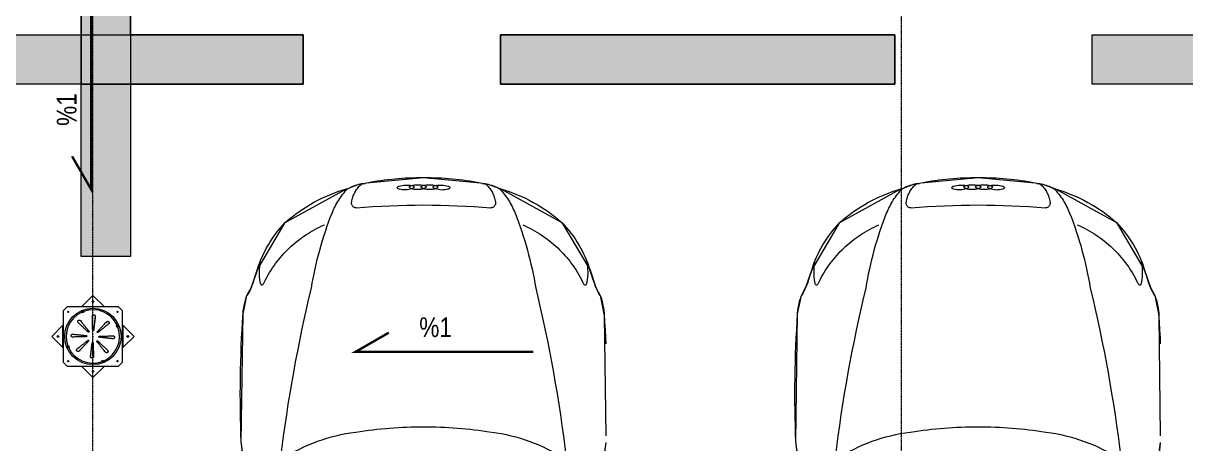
# Model space of a CAD drawing. Extents: x -1439 to 23780, y -1362 to 4476.
# Drawn here: x 21122 to 21711, y 1409 to 1623 of the extents above; entities that cross this region are included whole.
import ezdxf
from ezdxf.xclip import XClip

# ---------------------------------------------------------------- set-up
doc = ezdxf.new("R2010")
doc.units = 0
doc.header["$MEASUREMENT"] = 0
doc.header["$XCLIPFRAME"] = 0
doc.linetypes.add('Audi$0$DASHDOT2', pattern=[0.5, 0.25, -0.125, 0, -0.125])
doc.layers.get('0').update_dxf_attribs({"color": 9, "lineweight": 9})
for name, color, linetype, lineweight in [('Audi$0$04', 8, 'Continuous', 9), ('Audi$0$06D', 8, 'Continuous', 9), ('Audi$0$21', 8, 'Continuous', 9), ('Audi$0$24', 8, 'Audi$0$DASHDOT2', 9)]:
    doc.layers.add(name, color=color, linetype=linetype, lineweight=lineweight)
doc.styles.add('Audi$0$MuuM_TEXT-STANDART', font='ARIALN.TTF')

# ---------------------------------------------------------------- blocks, each defined once
blk = doc.blocks.new('Audi$0$p-floor mark_01')
h = blk.add_hatch(color=0)
h.dxf.hatch_style = 1
h.paths.add_polyline_path([(100, 587.5), (12.5, 587.5), (12.5, 500), (-12.5, 500), (-12.5, 612.5), (100, 612.5)])
h = blk.add_hatch(color=0)
h.dxf.hatch_style = 1
h.paths.add_polyline_path([(400, 587.5), (200, 587.5), (200, 612.5), (400, 612.5)])
h = blk.add_hatch(color=0)
h.dxf.hatch_style = 1
h.paths.add_polyline_path([(587.5, 500), (587.5, 587.5), (500, 587.5), (500, 612.5), (612.5, 612.5), (612.5, 500)])
h = blk.add_hatch(color=0)
h.dxf.hatch_style = 1
h.paths.add_polyline_path([(-12.5, 100), (-12.5, -12.5), (100, -12.5), (100, 12.5), (12.5, 12.5), (12.5, 100)])
h = blk.add_hatch(color=0)
h.dxf.hatch_style = 1
h.paths.add_polyline_path([(500, 12.5), (587.5, 12.5), (587.5, 100), (612.5, 100), (612.5, -12.5), (500, -12.5)])
h = blk.add_hatch(color=0)
h.dxf.hatch_style = 1
h.paths.add_polyline_path([(200, 12.5), (200, -12.5), (400, -12.5), (400, 12.5)])
at = {"color": 0}
for points in [[(100, 587.5), (12.5, 587.5), (12.5, 500), (-12.5, 500), (-12.5, 612.5), (100, 612.5), (100, 587.5)], [(400, 587.5), (200, 587.5), (200, 612.5), (400, 612.5), (400, 587.5)], [(587.5, 500), (587.5, 587.5), (500, 587.5), (500, 612.5), (612.5, 612.5), (612.5, 500), (587.5, 500)], [(-12.5, 100), (-12.5, -12.5), (100, -12.5), (100, 12.5), (12.5, 12.5), (12.5, 100), (-12.5, 100)], [(500, 12.5), (587.5, 12.5), (587.5, 100), (612.5, 100), (612.5, -12.5), (500, -12.5), (500, 12.5)], [(200, 12.5), (200, -12.5), (400, -12.5), (400, 12.5), (200, 12.5)]]:
    blk.add_lwpolyline(points, close=True, dxfattribs=at)
blk = doc.blocks.new('Audi$0$Group-321-1')
at = {"lineweight": 0}
blk.add_lwpolyline([(384781.9224232807, 69369.16272069358), (384781.8618378587, 69369.07620232357), (384781.572733821, 69368.4935200099), (384781.5478329869, 69368.4016861774), (384781.5487652928, 69368.35456400849), (384781.535104096, 69368.2638132716), (384781.5515142901, 69367.98434943637), (384781.5515142901, 69367.98434943637), (384781.7489756022, 69367.69058126317), (384781.7548534236, 69367.68634296917), (384781.7923387385, 69367.64408719695), (384781.826259134, 69367.61685041881), (384782.0711422035, 69367.46127779443), (384782.3402966903, 69367.35298919129), (384782.3816751229, 69367.34140437085), (384782.4452552769, 69367.33317311786), (384782.7990547579, 69367.34397295988), (384783.036277071, 69367.49413952335), (384783.1020985211, 69367.55806925843), (384783.1402993364, 69367.58425538782), (384783.2058003336, 69367.66632236853), (384783.5053245599, 69368.23258221608), (384783.540306937, 69368.33224291622)], dxfattribs=at)
for centre, radius, start, end in [((384783.0276578172, 69368.32429630242), 1.387263075282165, 142.8162607961192, 147.1796447808551), ((384787.0531752221, 69366.13740280231), 5.965444346038106, 150.4859381148569, 156.7364650485879), ((384789.1280892799, 69366.44559309975), 7.518706228063415, 159.6869696588059, 166.351560767887), ((384782.8575929597, 69369.5028645388), 0.8908880835858148, 210.0252118511443, 235.5657263307474), ((384783.6274330568, 69370.50178279419), 2.151138606382601, 233.7693723993977, 242.935324073966), ((384783.6344523101, 69370.4981797329), 2.151138606369366, 242.7208023194934, 251.8867539776508), ((384781.8971335092, 69368.35772794568), 0.3520556503604513, 155.674600036337, 172.8272365742936), ((384781.2507015888, 69368.37223716514), 0.2985871932513548, 356.6067216570964, 5.66016134063183), ((384783.2715557018, 69369.29037283272), 0.8908880832961521, 250.0903999861584, 275.6309143837634), ((384764.3471729328, 69370.88590239074), 17.38678604634456, 351.3261701355285, 351.6312925582594), ((384777.1322378698, 69372.60319780724), 7.518706227856923, 319.3045656259003, 325.9691568272747), ((384781.8006690071, 69368.14100545777), 0.280929753177643, 142.9980094470155, 163.9070246264475), ((384781.6108113529, 69368.28765831693), 0.0411438464539288, 126.4312649320135, 146.9765236121961), ((384781.5893623901, 69368.31792605919), 0.0039790854840795, 74.7911836373757, 133.7856326445535), ((384781.5844523271, 69368.31345056061), 0.0102270300912391, 1.637601306852396, 54.39629475396457), ((384781.5006214761, 69368.30128172236), 0.09488540598161099, 358.816994299394, 7.383893231302007), ((384782.2011879791, 69368.28944747361), 0.605781818662173, 179.0659416800502, 219.4797755979876), ((384782.2147994305, 69368.74154560432), 1.387263075243672, 338.4764815404474, 342.8398656467571), ((384782.1372638864, 69368.15895853838), 0.6112208503833017, 170.0439005854987, 196.5990624265012), ((384778.0913312027, 69370.73761757957), 5.965444345839508, 328.9196613507256, 335.1701882821022), ((384783.5739930696, 69367.65105117156), 1.842265409779598, 162.0198581950229, 174.3283621307194), ((384782.3165630052, 69368.28534245209), 0.8221291455187598, 201.4761581976096, 226.3392365936705), ((384782.1191241487, 69367.79541977035), 0.3802511141003176, 174.3104731621578, 196.6697420161616), ((384781.8273504815, 69367.73204394888), 0.0243161162774968, 63.76494991939244, 169.9952658025476), ((384784.0991778646, 69371.38049728776), 4.273889901050794, 238.0489160236515, 242.634110258559), ((384781.9404698478, 69367.68894818542), 0.1449324580838845, 160.421482749868, 200.1827664714715), ((384781.3492981714, 69368.79301194695), 1.842265409917504, 311.3277641313319, 323.6362681777017), ((384781.9366804476, 69367.80858158108), 0.2188669085750566, 213.4366515774982, 228.8732714406686), ((384781.862583654, 69367.70928803753), 0.0958410027359276, 222.8672589702789, 244.0074838356121), ((384781.8297528776, 69367.64896682558), 0.0272133221992764, 202.2017716436486, 232.2843354215208), ((384782.9009679686, 69367.8424484893), 0.3520556507087822, 312.828889903144, 329.9815262294022), ((384782.6953174758, 69368.71429539406), 1.399874235631634, 231.6245645209734, 243.520375042481), ((384784.0734452069, 69371.3937061488), 4.273889901074466, 243.0220161175712, 247.607210357313), ((384783.2895747219, 69367.32566078022), 0.2985871930353492, 119.995965032492, 129.049404645721), ((384781.9794815796, 69367.56597502658), 0.00393016241724, 106.1480038918371, 191.2356342870596), ((384781.9925914532, 69367.56896170812), 0.0173747610563239, 192.4725242850968, 226.4338394067552), ((384781.9841570789, 69367.54772153107), 0.0227713724609817, 79.74326276873546, 104.6743466444739), ((384782.0763397061, 69367.65717715042), 0.1390124710729419, 226.4812893768036, 253.2418444075125), ((384781.9679435661, 69367.46729640094), 0.104786947275816, 43.02744566408024, 79.06399564217247), ((384782.0325342914, 69367.53539302167), 0.0039301626079234, 108.0078665659346, 193.0954979226211), ((384782.0455403257, 69367.53880361159), 0.0173747611132521, 194.3323887197008, 228.293703100671), ((384782.0377997459, 69367.51730088591), 0.0227713723763501, 81.60312753151732, 106.534210751136), ((384782.1263814225, 69367.62969063593), 0.1390124710983048, 228.3411537296626, 255.10170880669), ((384782.042998359, 69367.54591466028), 0.0228623931432975, 252.8527719302951, 277.4763585965605), ((384782.0242049767, 69367.43639191361), 0.1047869471821187, 44.88731007092645, 80.92386002675111), ((384782.022284549, 69367.51841321128), 0.030184117365996, 24.43778123601803, 42.48023936365997), ((384782.0456562727, 69367.52817047927), 0.0049340362184041, 273.6821905129262, 33.68219178308403), ((384782.668248841, 69368.04969990898), 0.6057818186550332, 266.1763506422281, 306.5901848306168), ((384782.7811054278, 69367.6377364765), 0.2809297532821471, 321.7491018256342, 342.658117023229), ((384783.0862381876, 69367.48736692885), 0.0948854059176445, 118.2722331390893, 126.839132111113), ((384795.1853947904, 69355.05629817258), 17.38678604633298, 134.0248337296906, 134.3299561979311), ((384783.0472591229, 69367.56257547026), 0.0102270301144433, 71.25983290709485, 124.0185261504152), ((384783.0109369656, 69367.56895817883), 0.0411438464094715, 338.6796030238081, 359.2248616074733), ((384783.0480334304, 69367.56917389837), 0.0039790853336872, 351.8704943628009, 50.86494417038347), ((384782.7254130076, 69368.69884702105), 1.399874235663832, 242.1357512690006, 254.031561633046), ((384782.0856428842, 69367.5070749807), 0.0049340361836441, 90.11406990416125, 210.1140720258274), ((384782.1018671087, 69367.51473624732), 0.0228623932079406, 206.3199036467378, 230.943489885124), ((384782.0905347122, 69367.48222519677), 0.0301841173821539, 81.31602286477012, 99.35848025596957), ((384782.1757827104, 69367.60433240255), 0.1390124710651526, 230.5544175494868, 257.3149725257593), ((384782.0966686701, 69367.51740466391), 0.0228623930939039, 254.7126363867601, 279.3362230561346), ((384782.0782822861, 69367.40863342576), 0.1047869470903695, 44.73226628780361, 80.76881625816543), ((384782.0768583336, 69367.48924543503), 0.0301841174668981, 26.29764567827616, 44.3401035592378), ((384782.099901072, 69367.49975609347), 0.0049340363351814, 275.5420560551542, 35.54205451561253), ((384782.1403507636, 69367.47956273769), 0.0049340363000382, 91.97393460065119, 211.973935471551), ((384782.1563177943, 69367.48774652643), 0.0228623929562839, 208.179767933893, 232.8033541215398), ((384782.1460465161, 69367.45488480931), 0.030184117315496, 83.17588705196574, 101.2183454130342), ((384782.2272866086, 69367.57969441717), 0.1390124711764063, 232.4142818747512, 259.1748370846415), ((384782.1490580919, 69367.48566678428), 0.017374760919182, 257.3624225700835, 291.3237376171514), ((384782.1361889694, 69367.38093415352), 0.1047869472207114, 46.59213081778669, 82.6286806264869), ((384782.1360986119, 69367.46684297836), 0.0227713724816486, 19.1219158435863, 44.05299919335773), ((384782.153868352, 69367.47311089128), 0.0039301625266179, 292.5606285544276, 17.64826017318684), ((384782.5994852304, 69367.92169515246), 0.6112208505875798, 289.0570639881478, 315.6122256565617), ((384782.2044273679, 69367.46022396332), 0.0173747609343597, 259.2222874933464, 293.1836022734426), ((384782.1920856431, 69367.44098947325), 0.0227713724379093, 20.98178005935979, 45.91286328079482), ((384782.2096425963, 69367.4478308022), 0.00393016250336, 294.4204922045912, 19.5081227562845), ((384782.3323026803, 69367.48781600955), 0.1449324580284345, 285.4733600371055, 325.2346436156128), ((384782.3146730294, 69367.69504234257), 0.3802511142623957, 288.9863843949592, 311.3456532616339), ((384782.4332587368, 69367.42102446435), 0.0243161161897754, 315.6608603763217, 61.89117663580637), ((384782.3942307805, 69367.43638762094), 0.0958410028102468, 241.6486427703407, 262.7888675763328), ((384782.364355668, 69367.37454923353), 0.0272133223830799, 253.3717913403474, 283.4543547948513), ((384782.431717333, 69367.55447361052), 0.2188669085771363, 256.7828547440725, 272.2194747242026), ((384782.5976590696, 69368.14105269796), 0.8221291456024497, 259.3168899770112, 284.1799681154629)]:
    blk.add_arc(centre, radius, start, end, dxfattribs=at)
blk = doc.blocks.new('Audi$0$Group-322-1')
for p, q in [((384781.3309641568, 69370.21046979878), (384781.2966316729, 69370.15966860268)), ((384781.5742777753, 69369.97369966697), (384781.3309641568, 69370.21046979878)), ((384781.2966316729, 69370.15966860268), (384781.2702521097, 69370.09158108871)), ((384781.2702521097, 69370.09158108871), (384781.2556898024, 69370.01723791294)), ((384781.1990561204, 69370.00453540022), (384781.1618778258, 69369.97313559402)), ((384781.2351737057, 69370.03731856633), (384781.1990561204, 69370.00453540022)), ((384781.7840171732, 69369.47056705164), (384781.1997322143, 69370.00397158565)), ((384781.2556898024, 69370.01723791294), (384781.2351737057, 69370.03731856633)), ((384781.9623075615, 69369.39405936755), (384781.2556904473, 69370.01686126403)), ((384781.2556904473, 69370.01686126403), (384781.2754445061, 69369.99908607303)), ((384781.1618778258, 69369.97313559402), (384781.1406990381, 69369.93830641043)), ((384781.1406990381, 69369.93830641043), (384781.6919448003, 69369.43474844545)), ((384781.6544890143, 69369.86906011368), (384781.5742777753, 69369.97369966697)), ((384781.7823085762, 69369.66068357282), (384781.6544890143, 69369.86906011368)), ((384781.9441065457, 69369.42450143058), (384781.7823085762, 69369.66068357282)), ((384781.6228159528, 69369.410935877), (384781.7921490122, 69369.4694859317)), ((384781.7921490122, 69369.4694859317), (384781.8012634439, 69369.46466192511)), ((384781.8012634439, 69369.46466192511), (384781.8316628703, 69369.4192959392)), ((384781.6182764193, 69369.39504930857), (384781.6228159528, 69369.410935877)), ((384781.8240559075, 69369.44527857442), (384781.8377311785, 69369.45634575747)), ((384781.8316628703, 69369.4192959392), (384781.8726861344, 69369.40491804168)), ((384781.8377311785, 69369.45634575747), (384781.8620362918, 69369.44348156192)), ((384781.8620362918, 69369.44348156192), (384781.8992648273, 69369.41829226926)), ((384781.8992648273, 69369.41829226926), (384781.920532629, 69369.385060956)), ((384781.9862521563, 69369.35965170134), (384781.9441065457, 69369.42450143058)), ((384781.6494249496, 69369.36209115732), (384781.6182764193, 69369.39504930857)), ((384781.6889143468, 69369.35947822874), (384781.6494249496, 69369.36209115732)), ((384781.7937180371, 69369.38451318264), (384781.6889143468, 69369.35947822874)), ((384781.7663819642, 69369.38067696779), (384781.9464483798, 69369.21768066558)), ((384781.8225679475, 69369.39118342348), (384781.7937180371, 69369.38451318264)), ((384781.8894124919, 69369.36312169714), (384781.8225679475, 69369.39118342348)), ((384781.908398824, 69369.36222441612), (384781.8894124919, 69369.36312169714)), ((384781.917514676, 69369.37203770637), (384781.908398824, 69369.36222441612)), ((384781.9691917833, 69369.30809108744), (384781.9114439378, 69369.36061321037)), ((384781.920532629, 69369.385060956), (384781.917514676, 69369.37203770637)), ((384781.9699670123, 69369.32571199241), (384781.9862521563, 69369.35965170134)), ((384781.9978159478, 69369.32898527349), (384781.9767450064, 69369.34831438787)), ((384781.9625411526, 69369.22983487732), (384782.0080103743, 69369.30884947312)), ((384781.965932043, 69369.2362162193), (384781.9699670123, 69369.32571199241)), ((384782.0080103743, 69369.30884947312), (384781.9978159478, 69369.32898527349))]:
    blk.add_line(p, q)
blk.add_lwpolyline([(384781.3309641568, 69370.21046979878), (384781.5742777753, 69369.97369966697), (384781.6544890143, 69369.86906011368), (384781.7823085762, 69369.66068357282), (384781.9441065457, 69369.42450143058), (384781.9862521563, 69369.35965170134), (384781.979569146, 69369.34572370526), (384781.9978159478, 69369.32898527349), (384782.0080103743, 69369.30884947312), (384781.965932043, 69369.2362162193), (384781.9464483798, 69369.21768066558), (384781.7687364257, 69369.37854570683), (384781.6889143468, 69369.35947822874), (384781.6494249496, 69369.36209115732), (384781.6182764193, 69369.39504930857), (384781.6228159528, 69369.410935877), (384781.6919448003, 69369.43474844545), (384781.1406990381, 69369.93830641043), (384781.1618778258, 69369.97313559402), (384781.1990561204, 69370.00453540022), (384781.2351737057, 69370.03731856633), (384781.2556904473, 69370.01686126403), (384781.2702521097, 69370.09158108871), (384781.2966316729, 69370.15966860268)], close=True)
blk = doc.blocks.new('Audi$0$Group-323-1')
for p, q in [((384784.0264823449, 69368.50947018909), (384784.2703057658, 69368.52704183228)), ((384784.2703057658, 69368.52704183228), (384784.4020845771, 69368.5228437599)), ((384784.4020845771, 69368.5228437599), (384784.7362903662, 69368.46311015941)), ((384783.5713275443, 69368.40483516963), (384783.6090372685, 69368.4878335621)), ((384783.5745369655, 69368.41130967945), (384783.644911511, 69368.46674610872)), ((384783.6090372685, 69368.4878335621), (384783.6313412754, 69368.4912843703)), ((384783.6313412754, 69368.4912843703), (384783.6593285118, 69368.48542656863)), ((384783.644911511, 69368.46674610872), (384783.6630007421, 69368.49975958312)), ((384783.6630007421, 69368.49975958312), (384783.7402611368, 69368.50330517987)), ((384783.704915864, 69368.50035426988), (384784.6228291131, 69368.28910745755)), ((384783.7219497185, 69368.46116289032), (384783.7131256017, 69368.45112057833)), ((384783.7613488951, 69368.46324722382), (384783.7219497185, 69368.46116289032)), ((384783.7402611368, 69368.50330517987), (384784.0264823449, 69368.50947018909)), ((384783.803514769, 69368.44767470237), (384783.7613488951, 69368.46324722382)), ((384784.7362903662, 69368.46311015941), (384784.7150170127, 69368.40560428653)), ((384783.6310442011, 69368.45584679763), (384783.7073798072, 69368.43952925329)), ((384783.7131256017, 69368.45112057833), (384783.7104637779, 69368.43799373134)), ((384783.7104637779, 69368.43799373134), (384783.7222580326, 69368.42308797817)), ((384783.7222580326, 69368.42308797817), (384783.7840181142, 69368.38512291625)), ((384783.8015624608, 69368.40889742076), (384783.7659706065, 69368.43385442387)), ((384783.8561443705, 69368.41063321366), (384783.8015624608, 69368.40889742076)), ((384783.8281333331, 69368.43542103567), (384783.803514769, 69368.44767470237)), ((384783.8271097689, 69368.41785835079), (384783.8281333331, 69368.43542103567)), ((384783.8653762858, 69368.40603803816), (384783.8561443705, 69368.41063321366)), ((384783.9164834729, 69368.23431194984), (384783.8653762858, 69368.40603803816)), ((384784.7150170127, 69368.40560428653), (384784.6750615347, 69368.34448677108)), ((384783.8082251639, 69368.3333419442), (384783.5708295418, 69368.38467446028)), ((384783.7840181142, 69368.38512291625), (384783.7954112725, 69368.35779151687)), ((384783.7954112725, 69368.35779151687), (384783.8361462372, 69368.25803568991)), ((384783.8709940066, 69368.40006000848), (384784.644966776, 69368.23612263409)), ((384784.6750615347, 69368.34448677108), (384784.6231355616, 69368.28932644233)), ((384784.6260100451, 69368.14988184643), (384783.8955462297, 69368.30436527118)), ((384784.6228291131, 69368.28910745755), (384784.5968720971, 69368.29480074947)), ((384784.6231355616, 69368.28932644233), (384784.6514101544, 69368.28435751058)), ((384784.6514101544, 69368.28435751058), (384784.645818966, 69368.23590181372)), ((384783.8361462372, 69368.25803568991), (384783.8612837101, 69368.22746859389)), ((384783.8612837101, 69368.22746859389), (384783.9062193311, 69368.22136444759)), ((384783.9062193311, 69368.22136444759), (384783.9164834729, 69368.23431194984)), ((384784.645818966, 69368.23590181372), (384784.6419700989, 69368.18739037543)), ((384784.6419700989, 69368.18739037543), (384784.6260100451, 69368.14988184643))]:
    blk.add_line(p, q)
blk.add_lwpolyline([(384783.6294673565, 69368.49099444332), (384783.6555773804, 69368.48621169028), (384783.6630007421, 69368.49975958312), (384784.0264823449, 69368.50947018909), (384784.2703057658, 69368.52704183228), (384784.4020845771, 69368.5228437599), (384784.7362903662, 69368.46311015941), (384784.7150170127, 69368.40560428653), (384784.6750615347, 69368.34448677108), (384784.6228291131, 69368.28910745755), (384784.6514101544, 69368.28435751058), (384784.6419700989, 69368.18739037543), (384784.6260100451, 69368.14988184643), (384783.8955462297, 69368.30436527118), (384783.9164834729, 69368.23431194984), (384783.9062193311, 69368.22136444759), (384783.8612837101, 69368.22746859389), (384783.8361462372, 69368.25803568991), (384783.8051210933, 69368.33401314345), (384783.5708295418, 69368.38467446028)], close=True)
blk = doc.blocks.new('Audi$0$p-audi_arac')
at = {"xscale": 99.99999999999999, "yscale": 99.99999999999999, "zscale": 99.99999999999999, "rotation": 117.1763778173342}
for name in ['Audi$0$Group-321-1', 'Audi$0$Group-323-1', 'Audi$0$Group-322-1']:
    blk.add_blockref(name, (23745751.03005597, -31061967.79136416), dxfattribs=at)
blk = doc.blocks.new('Audi$0$p-audi_floor marks')
at = {"layer": 'Audi$0$04'}
ref = blk.add_blockref('Audi$0$p-audi_arac', (2361.315548271454, -224.2882967477118), dxfattribs=dict(at, xscale=-1, rotation=270))
XClip(ref).set_block_clipping_path([(442.9100702572978, 108.13340194914053), (425.87143632766697, 108.13340194914053), (407.2241896280102, 97.47850997575006), (396.2257734519443, 99.02327652921304), (399.14577108219214, 107.47031665143004), (75.44537290855783, 107.47031665143004), (75.44537290855806, 292.3853972147299), (398.3798216949434, 292.3853972147299), (398.3798216949434, 303.69640381251156), (416.50611721305904, 303.69640381251156), (416.50611721305904, 292.0856582628003), (620.4144020041493, 292.0856582628003), (620.4144020041493, 90.49694499821271)])
ref = blk.add_blockref('Audi$0$p-audi_arac', (2642.39130499975, -224.2882967477118), dxfattribs=dict(at, xscale=-1, rotation=270))
XClip(ref).set_block_clipping_path([(442.9100702572978, 108.13340194914053), (425.87143632766697, 108.13340194914053), (407.2241896280102, 97.47850997575006), (396.2257734519443, 99.02327652921304), (399.14577108219214, 107.47031665143004), (75.44537290855783, 107.47031665143004), (75.44537290855806, 292.3853972147299), (398.3798216949434, 292.3853972147299), (398.3798216949434, 303.69640381251156), (416.50611721305904, 303.69640381251156), (416.50611721305904, 292.0856582628003), (620.4144020041493, 292.0856582628003), (620.4144020041493, 90.49694499821271)])
at = {"layer": 'Audi$0$06D', "color": 253}
for p in [(1800, 426.8058292149499), (2400, 426.8058292149499), (1800, -173.1941707850492), (2400, -173.1941707850492)]:
    blk.add_blockref('Audi$0$p-floor mark_01', p, dxfattribs=at)
blk = doc.blocks.new('Audi$0$p-suzgec')
at = {"ltscale": 25}
for p, q in [((-5.90965004498139, 15.20000000000164), (-0.25, 20.85965004500486)), ((-0.25, 20.85965004500486), (5.409650045028684, 15.20000000000164)), ((-13.25, 15.00000000000091), (-15.25, 13.00000000000091)), ((-15.25, 13.00000000000091), (-15.25, -12.99999999999909)), ((12.75, 15.00000000000091), (-13.25, 15.00000000000091)), ((-6.109650044982118, 15.00000000000091), (-5.90965004498139, 15.20000000000164)), ((-5.893768782261759, 12.31870017218989), (-5.974186235293018, 12.51284507791206)), ((-5.90965004498139, 15.20000000000164), (5.409650045028684, 15.20000000000164)), ((-5.759735876508785, 11.9951161132858), (-5.893768782261759, 12.3187001721908)), ((-5.050306702778471, 12.89552851027656), (-4.969889249747212, 12.7013836045553)), ((-4.969889249747212, 12.7013836045553), (-4.835856343990599, 12.37779954565121)), ((5.409650045028684, 15.20000000000164), (5.609650044982118, 15.00000000000091)), ((14.75, 13.00000000000091), (12.75, 15.00000000000091)), ((14.75, -12.99999999999909), (14.75, 13.00000000000091)), ((0.9470965569853433, 10.24204573236784), (0.01244877073986572, 3.142690966207738)), ((-21.10965004498212, 9.094947017729282e-13), (-15.45000000000073, 5.659650045004128)), ((-15.45000000000073, -5.659650045001399), (-21.10965004498212, 9.094947017729282e-13)), ((-15.45000000000073, 5.659650045004128), (-15.25, 5.859650045004855)), ((-15.45000000000073, -5.659650045001399), (-15.45000000000073, 5.659650045004128)), ((-10.49204573235329, 1.197096556985343), (-3.39269096618591, 0.2624487707616936)), ((-3.269797998480499, 0.2462696046241035), (-3.39269096618591, 0.2624487707616936)), ((-0.25, 0), (-0.5, 0)), ((-0.25, 0), (-0.25, 0.25)), ((-0.25, 0), (0, 0)), ((-0.25, 0), (-0.25, -0.25)), ((-0.003730395343154669, 3.019797998473223), (0.01244877073986572, 3.142690966207738)), ((12.06870017219262, 5.64376878227722), (12.26284507792298, 5.724186235293018)), ((12.64552851030749, 4.800306702782109), (12.45138360457349, 4.719889249766311)), ((14.75, 5.859650045004855), (14.95000000000073, 5.659650045004128)), ((14.95000000000073, 5.659650045004128), (14.95000000000073, -5.659650045001399)), ((14.95000000000073, 5.659650045004128), (20.60965004498212, 9.094947017729282e-13)), ((20.60965004498212, 9.094947017729282e-13), (14.95000000000073, -5.659650045001399)), ((-15.25, -5.859650045002127), (-15.45000000000073, -5.659650045002309)), ((-13.14552851026019, -4.800306702773923), (-12.95138360452984, -4.719889249758126)), ((-12.95138360452984, -4.719889249758126), (-12.62779954564758, -4.585856343992418)), ((-12.56870017219262, -5.643768782269944), (-12.76284507787932, -5.724186235285742)), ((-12.2451161132667, -5.509735876504237), (-12.56870017219262, -5.643768782269944)), ((-1.447096556985343, -10.24204573236329), (-0.5124487707398657, -3.142690966202281)), ((-0.4962696046095516, -3.019797998468675), (-0.5124487707398657, -3.142690966202281)), ((2.769797998480499, -0.2462696046186466), (2.89269096618591, -0.2624487707571461)), ((9.99204573235329, -1.197096556980796), (2.89269096618591, -0.2624487707571461)), ((14.95000000000073, -5.659650045002309), (14.75, -5.859650045002127)), ((-15.25, -12.99999999999909), (-13.25, -14.99999999999909)), ((-13.25, -14.99999999999909), (12.75, -14.99999999999909)), ((-5.90965004498139, -15.19999999999891), (-6.109650044982118, -14.99999999999909)), ((5.409650045028684, -15.19999999999891), (-5.90965004498139, -15.19999999999891)), ((-0.25, -20.85965004500213), (-5.90965004498139, -15.19999999999891)), ((5.409650045028684, -15.19999999999891), (-0.25, -20.85965004500213)), ((4.469889249790867, -12.70138360454803), (4.335856343990599, -12.37779954564394)), ((4.550306702778471, -12.89552851026929), (4.469889249790867, -12.70138360454803)), ((5.259735876508785, -11.99511611327762), (5.393768782261759, -12.31870017218262)), ((5.393768782261759, -12.31870017218353), (5.474186235293018, -12.51284507790479)), ((5.609650044982118, -14.99999999999909), (5.409650045028684, -15.19999999999891)), ((12.75, -14.99999999999909), (14.75, -12.99999999999909))]:
    blk.add_line(p, q, dxfattribs=at)
for centre, radius in [((-0.25, 17.67766952966485), 0.4000000000000008), ((-0.25, 17.67766952966485), 0.3580950766099034), ((-0.25, 3.637978807091713e-12), 14.29999999999999), ((-12.75, 12.50000000000091), 0.3), ((12.25, 12.50000000000091), 0.3), ((-17.92766952966485, 9.094947017729282e-13), 0.4000000000000008), ((-17.92766952966485, 9.094947017729282e-13), 0.3580950766099034), ((17.42766952966485, 9.094947017729282e-13), 0.4000000000000007), ((17.42766952966485, 9.094947017729282e-13), 0.3580950766099034), ((-12.75, -12.49999999999909), 0.3), ((-0.25, -17.67766952966213), 0.4000000000000008), ((-0.25, -17.67766952966304), 0.3580950766099034), ((12.25, -12.49999999999909), 0.3)]:
    blk.add_circle(centre, radius, dxfattribs=at)
for centre, radius, start, end in [((-0.25, 3.637978807091713e-12), 13.54999999999999, 114.6147155052263, 200.3852844986159), ((-0.25, 5.456968210637569e-12), 13.7599999999984, 110.417572820385, 114.582427169495), ((-0.25, 5.456968210637569e-12), 13.69999999999724, 110.4084486708347, 114.5915513307206), ((-0.25, 3.637978807091713e-12), 13.25238115423705, 110.3377704009891, 114.6622296034361), ((-0.25, 3.637978807091713e-12), 13.1999999999999, 110.3291859899177, 114.6708140010806), ((-0.25, 3.637978807091713e-12), 13.54999999999999, 24.61471550310444, 110.385284504468), ((-0.25, 3.637978807091713e-12), 13.55, 294.6147155052263, 20.38528449861589), ((-0.25, 3.637978807091713e-12), 13.1999999999999, 20.32918599365331, 24.67081400469464), ((-0.25, 4.547473508864641e-12), 13.252381154235, 20.33777040739333, 24.66222959717618), ((-0.25, 3.637978807091713e-12), 13.70000000000007, 20.40844866049675, 24.59155133977938), ((-0.25, 3.637978807091713e-12), 13.76000000000044, 20.41757282459647, 24.5824271715112), ((-0.25, 3.637978807091713e-12), 13.75999999999951, 200.4175728245965, 204.5824271715112), ((-0.25, 2.728484105318785e-12), 13.69999999999724, 200.4084486604968, 204.5915513397794), ((-0.25, 3.637978807091713e-12), 13.25238115423775, 200.3377704073933, 204.6622295971762), ((-0.25, 3.637978807091713e-12), 13.19999999999993, 200.3291859936533, 204.6708140046946), ((-0.25, 3.637978807091713e-12), 13.54999999999999, 204.6147155031045, 290.385284504468), ((-0.25, 3.637978807091713e-12), 13.1999999999999, 290.3291859899177, 294.6708140010806), ((-0.25, 3.637978807091713e-12), 13.25238115423766, 290.3377704009891, 294.6622296034361), ((-0.25, 3.637978807091713e-12), 13.6999999999992, 290.4084486708347, 294.5915513307206), ((-0.25, 3.637978807091713e-12), 13.75999999999945, 290.417572820385, 294.582427169495)]:
    blk.add_arc(centre, radius, start, end, dxfattribs=at)
for points, knots in [([(-7.690102921893413, 7.012150030668636), (-7.7613645941492, 7.079535787674104), (-7.823197827070544, 7.166052267220948), (-7.905350743232702, 7.357795114112378), (-7.925477411270549, 7.463107778654376), (-7.924091389962996, 7.660680240111105), (-7.902831906314532, 7.76543238170143), (-7.818070028442889, 7.956641963049151), (-7.754560966743156, 8.043095592849568), (-7.6084236007664, 8.177005816980454), (-7.516763773652201, 8.232738277215503), (-7.318894318119419, 8.300512597431407), (-7.212687903920596, 8.312561431635004), (-7.015746465651318, 8.296722604087336), (-6.912588702281937, 8.267493920629931), (-6.728757033451984, 8.16895362354444), (-6.647974808467552, 8.099836432354095), (-6.587061703903601, 8.022994121605734)], [2.169267774827235, 2.169267774827235, 2.169267774827235, 2.169267774827235, 2.468106939247626, 2.468106939247626, 2.768207167394642, 2.768207167394642, 3.065525473568619, 3.065525473568619, 3.362843779742592, 3.362843779742592, 3.660162085916569, 3.660162085916569, 3.957480392090543, 3.957480392090543, 4.257580620237558, 4.257580620237558, 4.556349938830071, 4.556349938830071, 4.556349938830071, 4.556349938830071]), ([(-0.5526083914082847, 10.2192860661753), (-0.5553490773781959, 10.31732460362218), (-0.5378953862928029, 10.42222369127558), (-0.4604036031305441, 10.61589724269288), (-0.4001680073342868, 10.7045962453667), (-0.2594831150017853, 10.84332100757365), (-0.1703794402528729, 10.90235923217369), (0.02476184991974151, 10.9776291251701), (0.1308014859896502, 10.9938533848599), (0.3288250360637903, 10.98520748994815), (0.4330471219036554, 10.95980300522024), (0.6208856371231377, 10.86781185280324), (0.7045047251522192, 10.80123238952001), (0.8325636093504727, 10.65077402063071), (0.8848393630687497, 10.55716266634772), (0.9451494704007928, 10.35749553441656), (0.9533978948820732, 10.25150064075751), (0.9421342452042154, 10.15409285243368)], [2.169267774827234, 2.169267774827234, 2.169267774827234, 2.169267774827234, 2.468106939247626, 2.468106939247626, 2.768207167394642, 2.768207167394642, 3.065525473568615, 3.065525473568615, 3.362843779742592, 3.362843779742592, 3.660162085916569, 3.660162085916569, 3.957480392090543, 3.957480392090543, 4.257580620237558, 4.257580620237558, 4.556349938830072, 4.556349938830072, 4.556349938830072, 4.556349938830072]), ([(6.762150030677731, 7.440102921889775), (6.829535787692294, 7.511364594176484), (6.9160522672355, 7.573197827068725), (7.107795114116016, 7.655350743266354), (7.213107778690755, 7.675477411273278), (7.410680240114743, 7.674091389966634), (7.515432381722349, 7.652831906304527), (7.706641963031871, 7.568070028470174), (7.793095592875034, 7.504560966763165), (7.927005816996825, 7.358423600789138), (7.982738277223689, 7.266763773706771), (8.050512597430497, 7.068894318123967), (8.062561431666836, 6.962687903968799), (8.046722604100069, 6.765746465661323), (8.01749392063357, 6.662588702301036), (7.918953623528068, 6.478757033448346), (7.849836432375014, 6.397974808483923), (7.7729941216312, 6.337061703903601)], [2.169267774827233, 2.169267774827233, 2.169267774827233, 2.169267774827233, 2.468106939247626, 2.468106939247626, 2.768207167394642, 2.768207167394642, 3.065525473568619, 3.065525473568619, 3.362843779742593, 3.362843779742593, 3.660162085916569, 3.660162085916569, 3.957480392090547, 3.957480392090547, 4.257580620237563, 4.257580620237563, 4.556349938830074, 4.556349938830074, 4.556349938830074, 4.556349938830074]), ([(-10.46928606615256, -0.3026083914064657), (-10.56732460362764, -0.3053490773854719), (-10.6722236912683, -0.2878953862946219), (-10.86589724267833, -0.2104036031514624), (-10.95459624538125, -0.1501680073379248), (-11.09332100753818, -0.00948311500269483), (-11.15235923216824, 0.07962055972166127), (-11.22762912516555, 0.2747618499233795), (-11.24385338486172, 0.3808014860132971), (-11.23520748992451, 0.5788250360310485), (-11.20980300521478, 0.6830471218891034), (-11.11781185278596, 0.8708856371349611), (-11.05123238950182, 0.9545047251613141), (-10.90077402060706, 1.08256360931955), (-10.80716266632226, 1.134839363046012), (-10.60749553441929, 1.195149470398974), (-10.50150064076297, 1.203397894883892), (-10.4040928523973, 1.192134245182388)], [2.169267774827234, 2.169267774827234, 2.169267774827234, 2.169267774827234, 2.468106939247626, 2.468106939247626, 2.768207167394642, 2.768207167394642, 3.065525473568619, 3.065525473568619, 3.362843779742593, 3.362843779742593, 3.660162085916569, 3.660162085916569, 3.957480392090543, 3.957480392090543, 4.257580620237558, 4.257580620237558, 4.556349938830072, 4.556349938830072, 4.556349938830072, 4.556349938830072]), ([(-3.468189580551552, 0.3901081838366736), (-3.467733072535339, 0.3900553960020261), (-3.467277114046738, 0.3900013961356308), (-3.466821718215215, 0.3899461926184813), (-3.437212401255238, 0.3863569230124995), (-3.406182339182124, 0.3768891133440775), (-3.350107435835525, 0.3466170273277385), (-3.325063247746584, 0.3258101064066068), (-3.286688151583803, 0.280251024167228), (-3.270521014557744, 0.2524370738501602), (-3.25009845909517, 0.1926051041818937), (-3.245846746209281, 0.1605853841356293), (-3.248442583251745, 0.1011309400646496), (-3.255468819617818, 0.06960362591689773), (-3.281028360874188, 0.01177927794924472), (-3.299558122547751, -0.01451977305532637), (-3.341757925554703, -0.05656087922307051), (-3.368520255571639, -0.07510587871365715), (-3.427020163089765, -0.1003755204546906), (-3.458757320418954, -0.107102854140976), (-3.494906053318118, -0.1083094372770574), (-3.501333430594968, -0.1082818879949627), (-3.507811567000317, -0.1079990464531875)], [-0.001398503542098, -0.001398503542098, -0.001398503542098, -0.001398503542098, 0, 0, 0, 0.0909291013476903, 0.0909291013476903, 0.1818582026953806, 0.1818582026953806, 0.2711248308511078, 0.2711248308511078, 0.360391459006835, 0.360391459006835, 0.4496580871625623, 0.4496580871625623, 0.5389247153182894, 0.5389247153182894, 0.6298538166659796, 0.6298538166659796, 0.7207829180136698, 0.7207829180136698, 0.7401198426695906, 0.7401198426695906, 0.7401198426695906, 0.7401198426695906]), ([(-2.249755533317511, 2.551451817736961), (-2.249470060087333, 2.551091691197144), (-2.249185832450166, 2.550731096196614), (-2.248902853716572, 2.550370047927572), (-2.230503901744669, 2.526895102228082), (-2.215257086885686, 2.49825878250158), (-2.197011739808659, 2.437202240796069), (-2.194015539436805, 2.404780610694615), (-2.199095384730754, 2.345430183973804), (-2.207330925390124, 2.3143308588742), (-2.235197589405288, 2.257582339924738), (-2.254832535516471, 2.231934563717914), (-2.298708710120991, 2.191729457151268), (-2.325970187132043, 2.174404578888243), (-2.384931500630046, 2.151589915259137), (-2.416630258085206, 2.146096198092891), (-2.476197576150298, 2.146208413690147), (-2.508234696135332, 2.152018943839721), (-2.567468712477421, 2.175516290128144), (-2.594667214900255, 2.193200905996491), (-2.62108141216595, 2.21790873705686), (-2.625606773981417, 2.222473059415279), (-2.629987508942577, 2.227253792732881)], [-0.0013985035420983, -0.0013985035420983, -0.0013985035420983, -0.0013985035420983, 0, 0, 0, 0.0909291013476902, 0.0909291013476902, 0.1818582026953803, 0.1818582026953803, 0.2711248308511076, 0.2711248308511076, 0.3603914590068348, 0.3603914590068348, 0.4496580871625623, 0.4496580871625623, 0.5389247153182897, 0.5389247153182897, 0.62985381666598, 0.62985381666598, 0.7207829180136704, 0.7207829180136704, 0.7401198426695902, 0.7401198426695902, 0.7401198426695902, 0.7401198426695902]), ([(0.1401081838630489, 3.218189580550643), (0.1400553959902027, 3.217733072548981), (0.1400013961356308, 3.217277114074932), (0.1399461926412187, 3.216821718233405), (0.1363569230306894, 3.187212401255238), (0.1268891133368015, 3.156182339190309), (0.09661702732410049, 3.100107435855534), (0.07581010642388719, 3.07506324777205), (0.03025102419633185, 3.036688151610178), (0.002437073875626083, 3.020521014591395), (-0.05739489579718793, 3.000098459116089), (-0.08941461588256061, 2.995846746205643), (-0.1488690599326219, 2.998442583293581), (-0.1803963740821928, 3.005468819636008), (-0.2382207220434793, 3.031028360878736), (-0.2645197730525979, 3.049558122558665), (-0.3065608792021521, 3.091757925545608), (-0.3251058787100192, 3.118520255578915), (-0.3503755204365007, 3.177020163118868), (-0.357102854130062, 3.208757320413497), (-0.3583094372879714, 3.24490605333267), (-0.3582818879731349, 3.251333430631348), (-0.3579990464277216, 3.257811566986675)], [-0.0013985035420976, -0.0013985035420976, -0.0013985035420976, -0.0013985035420976, 0, 0, 0, 0.0909291013476903, 0.0909291013476903, 0.1818582026953805, 0.1818582026953805, 0.2711248308511078, 0.2711248308511078, 0.3603914590068352, 0.3603914590068352, 0.4496580871625628, 0.4496580871625628, 0.5389247153182902, 0.5389247153182902, 0.6298538166659801, 0.6298538166659801, 0.7207829180136704, 0.7207829180136704, 0.7401198426695911, 0.7401198426695911, 0.7401198426695911, 0.7401198426695911]), ([(2.301451817758789, 1.999755533368443), (2.301091691198963, 1.999470060100066), (2.300731096183881, 1.99918583244289), (2.300370047938486, 1.998902853736581), (2.276895102251729, 1.980503901793782), (2.248258782503399, 1.965257086905694), (2.187202240806073, 1.94701173980684), (2.154780610697344, 1.944015539462271), (2.095430183970166, 1.949095384733482), (2.064330858876929, 1.957330925396491), (2.007582339923829, 1.985197589414383), (1.981934563722461, 2.004832535560126), (1.941729457164911, 2.048708710142819), (1.924404578887334, 2.075970187132953), (1.901589915250952, 2.134931500635503), (1.896096198121086, 2.16663025807793), (1.896208413691056, 2.226197576193954), (1.902018943848816, 2.258234696138061), (1.925516290124506, 2.317468712490154), (1.943200905992853, 2.344667214898436), (1.967908737064135, 2.371081412195053), (1.972473059409822, 2.375606773983236), (1.977253792712872, 2.379987508958038)], [-0.0013985035420974, -0.0013985035420974, -0.0013985035420974, -0.0013985035420974, 0, 0, 0, 0.0909291013476903, 0.0909291013476903, 0.1818582026953806, 0.1818582026953806, 0.2711248308511081, 0.2711248308511081, 0.3603914590068356, 0.3603914590068356, 0.4496580871625628, 0.4496580871625628, 0.5389247153182897, 0.5389247153182897, 0.62985381666598, 0.62985381666598, 0.7207829180136698, 0.7207829180136698, 0.7401198426695906, 0.7401198426695906, 0.7401198426695906, 0.7401198426695906]), ([(2.968189580551552, -0.3901081838275786), (2.967733072582632, -0.3900553959929312), (2.967277114094031, -0.3900013961274453), (2.966821718262509, -0.3899461926093863), (2.937212401255238, -0.3863569230034045), (2.906182339182124, -0.3768891133349825), (2.850107435882819, -0.3466170273186435), (2.825063247793878, -0.3258101063975118), (2.786688151583803, -0.2802510241590426), (2.7705210146014, -0.2524370738410653), (2.75009845909517, -0.1926051041737082), (2.745846746209281, -0.1605853841265343), (2.748442583299038, -0.1011309400564642), (2.755468819661473, -0.06960362590780278), (2.781028360874188, -0.01177927794014977), (2.799558122547751, 0.01451977306442132), (2.841757925554703, 0.05656087923125597), (2.868520255571639, 0.0751058787227521), (2.927020163089765, 0.100375520462876), (2.958757320418954, 0.1071028541500709), (2.994906053318118, 0.1083094372861524), (3.001333430642262, 0.1082818880040577), (3.007811567000317, 0.1079990464622824)], [-0.0013985035420981, -0.0013985035420981, -0.0013985035420981, -0.0013985035420981, 0, 0, 0, 0.0909291013476898, 0.0909291013476898, 0.1818582026953796, 0.1818582026953796, 0.2711248308511073, 0.2711248308511073, 0.360391459006835, 0.360391459006835, 0.4496580871625628, 0.4496580871625628, 0.5389247153182902, 0.5389247153182902, 0.6298538166659802, 0.6298538166659802, 0.7207829180136704, 0.7207829180136704, 0.7401198426695906, 0.7401198426695906, 0.7401198426695906, 0.7401198426695906]), ([(9.969286066152563, 0.3026083914146511), (10.06732460362764, 0.3053490773936574), (10.1722236912683, 0.2878953863018978), (10.36589724267833, 0.2104036031596479), (10.45459624538125, 0.1501680073461102), (10.59332100758184, 0.009483115010880283), (10.65235923216824, -0.07962055971438531), (10.72762912521284, -0.274761849915194), (10.74385338486172, -0.3808014860060212), (10.7352074899718, -0.5788250360237726), (10.70980300521478, -0.683047121880918), (10.61781185283326, -0.8708856371267757), (10.55123238954548, -0.9545047251531287), (10.40077402060706, -1.082563609312274), (10.30716266636591, -1.134839363037827), (10.10749553441929, -1.195149470391698), (10.00150064076297, -1.203397894875707), (9.904092852444592, -1.192134245175112)], [2.169267774827237, 2.169267774827237, 2.169267774827237, 2.169267774827237, 2.468106939247626, 2.468106939247626, 2.768207167394642, 2.768207167394642, 3.065525473568619, 3.065525473568619, 3.362843779742592, 3.362843779742592, 3.660162085916569, 3.660162085916569, 3.957480392090547, 3.957480392090547, 4.257580620237558, 4.257580620237558, 4.556349938830072, 4.556349938830072, 4.556349938830072, 4.556349938830072]), ([(-2.801451817715133, -1.999755533360258), (-2.801091691198963, -1.99947006009188), (-2.800731096183881, -1.999185832433795), (-2.80037004789483, -1.998902853727486), (-2.776895102208073, -1.980503901784687), (-2.748258782456105, -1.965257086897509), (-2.687202240806073, -1.947011739797745), (-2.654780610697344, -1.944015539454085), (-2.595430183970166, -1.949095384724387), (-2.564330858876929, -1.957330925388305), (-2.507582339923829, -1.985197589405288), (-2.481934563722461, -2.004832535551941), (-2.441729457117617, -2.048708710133724), (-2.424404578887334, -2.075970187124767), (-2.401589915250952, -2.134931500626408), (-2.396096198073792, -2.166630258068835), (-2.396208413643762, -2.226197576184859), (-2.402018943801522, -2.258234696128966), (-2.425516290124506, -2.317468712481059), (-2.443200905992853, -2.344667214889341), (-2.467908737016842, -2.371081412185958), (-2.472473059409822, -2.375606773975051), (-2.477253792712872, -2.379987508948943)], [-0.0013985035420968, -0.0013985035420968, -0.0013985035420968, -0.0013985035420968, 0, 0, 0, 0.09092910134769, 0.09092910134769, 0.18185820269538, 0.18185820269538, 0.2711248308511075, 0.2711248308511075, 0.3603914590068351, 0.3603914590068351, 0.4496580871625631, 0.4496580871625631, 0.5389247153182906, 0.5389247153182906, 0.6298538166659805, 0.6298538166659805, 0.7207829180136704, 0.7207829180136704, 0.74011984266959, 0.74011984266959, 0.74011984266959, 0.74011984266959]), ([(-0.6401081838193932, -3.218189580541548), (-0.6400553959902027, -3.217733072539886), (-0.6400013960883371, -3.217277114065837), (-0.6399461925975629, -3.21682171822431), (-0.6363569229833956, -3.187212401247052), (-0.6268891133368015, -3.156182339181214), (-0.5966170273241005, -3.100107435846439), (-0.5758101063765935, -3.075063247763865), (-0.5302510241526761, -3.036688151601993), (-0.5024370738319703, -3.02052101458321), (-0.4426051041591563, -3.000098459106994), (-0.4105853841174394, -2.995846746197458), (-0.3511309400200844, -2.998442583285396), (-0.3196036259178072, -3.005468819627822), (-0.2617792779128649, -3.03102836087055), (-0.2354802269037464, -3.049558122550479), (-0.1934391207541921, -3.091757925536513), (-0.1748941212426871, -3.118520255570729), (-0.1496244795162056, -3.177020163109773), (-0.1428971458226442, -3.208757320404402), (-0.1416905627120286, -3.244906053323575), (-0.1417181119795714, -3.251333430623163), (-0.1420009535286226, -3.257811566978489)], [-0.0013985035420976, -0.0013985035420976, -0.0013985035420976, -0.0013985035420976, 0, 0, 0, 0.0909291013476901, 0.0909291013476901, 0.1818582026953802, 0.1818582026953802, 0.2711248308511076, 0.2711248308511076, 0.3603914590068349, 0.3603914590068349, 0.4496580871625624, 0.4496580871625624, 0.5389247153182898, 0.5389247153182898, 0.62985381666598, 0.62985381666598, 0.7207829180136704, 0.7207829180136704, 0.740119842669591, 0.740119842669591, 0.740119842669591, 0.740119842669591]), ([(1.749755533364805, -2.551451817727866), (1.749470060130989, -2.551091691188049), (1.749185832450166, -2.550731096187519), (1.748902853716572, -2.550370047918477), (1.730503901791963, -2.526895102218987), (1.715257086929341, -2.498258782492485), (1.697011739808659, -2.437202240787883), (1.694015539484099, -2.404780610685521), (1.699095384778047, -2.345430183965618), (1.707330925390124, -2.314330858866015), (1.735197589405288, -2.257582339916553), (1.754832535563764, -2.231934563708819), (1.798708710168285, -2.191729457143083), (1.825970187132043, -2.174404578880058), (1.884931500630046, -2.151589915250952), (1.916630258085206, -2.146096198084706), (1.976197576197592, -2.146208413681961), (2.008234696135332, -2.152018943831536), (2.067468712477421, -2.175516290119049), (2.094667214900255, -2.193200905987396), (2.121081412209605, -2.217908737048674), (2.125606773981417, -2.222473059406184), (2.129987508989871, -2.227253792724696)], [-0.001398503542097, -0.001398503542097, -0.001398503542097, -0.001398503542097, 0, 0, 0, 0.0909291013476904, 0.0909291013476904, 0.1818582026953808, 0.1818582026953808, 0.2711248308511082, 0.2711248308511082, 0.3603914590068356, 0.3603914590068356, 0.4496580871625639, 0.4496580871625639, 0.5389247153182916, 0.5389247153182916, 0.6298538166659814, 0.6298538166659814, 0.7207829180136712, 0.7207829180136712, 0.7401198426695922, 0.7401198426695922, 0.7401198426695922, 0.7401198426695922]), ([(-7.262150030677731, -7.440102921881589), (-7.329535787645, -7.511364594169208), (-7.416052267188206, -7.57319782706054), (-7.607795114068722, -7.655350743258168), (-7.713107778643462, -7.675477411265092), (-7.910680240114743, -7.674091389959358), (-8.015432381722349, -7.652831906296342), (-8.20664196303187, -7.568070028462898), (-8.29309559282774, -7.50456096675498), (-8.427005816949531, -7.358423600780952), (-8.482738277176395, -7.266763773698585), (-8.550512597430497, -7.068894318116691), (-8.562561431619542, -6.962687903960614), (-8.546722604056413, -6.765746465653137), (-8.51749392063357, -6.662588702292851), (-8.418953623528068, -6.478757033440161), (-8.34983643232772, -6.397974808475738), (-8.272994121583906, -6.337061703896325)], [2.169267774827234, 2.169267774827234, 2.169267774827234, 2.169267774827234, 2.468106939247626, 2.468106939247626, 2.768207167394642, 2.768207167394642, 3.065525473568618, 3.065525473568618, 3.362843779742592, 3.362843779742592, 3.660162085916569, 3.660162085916569, 3.957480392090547, 3.957480392090547, 4.257580620237563, 4.257580620237563, 4.556349938830072, 4.556349938830072, 4.556349938830072, 4.556349938830072]), ([(0.05260839140828466, -10.21928606616711), (0.05534907737819594, -10.31732460361491), (0.03789538634009659, -10.42222369126739), (-0.03959639682580018, -10.61589724268561), (-0.09983199262205744, -10.70459624535943), (-0.2405168849509209, -10.84332100756546), (-0.3296205596998334, -10.90235923216551), (-0.5247618499197415, -10.97762912516191), (-0.6308014859896502, -10.99385338485263), (-0.8288250360164966, -10.98520748994088), (-0.9330471218563616, -10.95980300521205), (-1.120885637123138, -10.86781185279597), (-1.204504725152219, -10.80123238951182), (-1.332563609303179, -10.65077402062252), (-1.384839363025094, -10.55716266634045), (-1.445149470353499, -10.35749553440837), (-1.453397894882073, -10.25150064074933), (-1.44213424516056, -10.15409285242549)], [2.169267774827234, 2.169267774827234, 2.169267774827234, 2.169267774827234, 2.468106939247626, 2.468106939247626, 2.768207167394642, 2.768207167394642, 3.065525473568619, 3.065525473568619, 3.362843779742592, 3.362843779742592, 3.660162085916569, 3.660162085916569, 3.957480392090543, 3.957480392090543, 4.257580620237558, 4.257580620237558, 4.556349938830071, 4.556349938830071, 4.556349938830071, 4.556349938830071]), ([(7.190102921893413, -7.01215003066045), (7.261364594196493, -7.079535787666828), (7.323197827070544, -7.166052267212763), (7.405350743279996, -7.357795114104192), (7.425477411270549, -7.4631077786471), (7.424091389962996, -7.66068024010292), (7.402831906314532, -7.765432381693245), (7.318070028490183, -7.956641963040965), (7.25456096679045, -8.043095592842292), (7.108423600810056, -8.177005816973178), (7.016763773699495, -8.232738277208227), (6.818894318119419, -8.300512597423221), (6.71268790396789, -8.312561431627728), (6.515746465651318, -8.29672260408006), (6.412588702329231, -8.267493920621746), (6.228757033451984, -8.168953623536254), (6.147974808467552, -8.09983643234591), (6.087061703903601, -8.022994121597549)], [2.169267774827234, 2.169267774827234, 2.169267774827234, 2.169267774827234, 2.468106939247623, 2.468106939247623, 2.768207167394641, 2.768207167394641, 3.065525473568615, 3.065525473568615, 3.362843779742592, 3.362843779742592, 3.660162085916569, 3.660162085916569, 3.957480392090543, 3.957480392090543, 4.257580620237558, 4.257580620237558, 4.556349938830071, 4.556349938830071, 4.556349938830071, 4.556349938830071])]:
    blk.add_open_spline(points, degree=3, knots=knots, dxfattribs=at)
for points, weights in [([(-2.629987508942577, 2.227253792732881), (-3.853269404593448, 3.384001507533867), (-7.690102921893414, 7.012150030668636)], [1, 1.192890122442924, 1.043369591779915]), ([(-6.587061703903601, 8.022994121605734), (-3.293932653126831, 3.868688613823906), (-2.249755533317511, 2.551451817736961)], [1.043571221280277, 1.194704334353845, 1]), ([(-0.3579990464277216, 3.257811566986675), (-0.4050458169076592, 4.940746643769671), (-0.5526083914082847, 10.2192860661753)], [1, 1.192890122297644, 1.043369591750457]), ([(0.9421342452042154, 10.15409285243368), (0.3331905324957916, 4.887961372754035), (0.1401081838630489, 3.218189580550643)], [1.043571220429301, 1.194704329934248, 1]), ([(1.977253792712872, 2.379987508958038), (3.1340015070964, 3.603269404147795), (6.762150030677731, 7.440102921889775)], [1, 1.192890120171965, 1.043369591338578]), ([(7.7729941216312, 6.337061703903601), (3.61868861243056, 3.043932652093645), (2.301451817758789, 1.999755533368443)], [1.04357122005741, 1.194704328018913, 1]), ([(-10.4040928523973, 1.192134245182388), (-5.137961372733116, 0.5831905324957916), (-3.468189580551552, 0.3901081838366736)], [1.043571220722653, 1.19470433147203, 1]), ([(11.745116113314, 5.509735876511513), (11.90479123769182, 5.575875478612943), (12.06870017219262, 5.64376878227722)], [1.025547445254197, 1.012779980401008, 1]), ([(12.45138360457349, 4.719889249766311), (12.28747467007634, 4.651995946097486), (12.12779954564758, 4.585856344000604)], [1, 1.012779980401774, 1.025547445255728]), ([(-3.507811567000317, -0.1079990464531875), (-5.19074664474465, -0.1550458169504054), (-10.46928606615256, -0.3026083914064657)], [1, 1.192890124490874, 1.043369592179159]), ([(-8.272994121583906, -6.337061703896325), (-4.118688613409176, -3.04393265285762), (-2.801451817715133, -1.999755533359348)], [1.043571220942109, 1.194704332602386, 1]), ([(-2.477253792712872, -2.379987508948943), (-3.634001507609355, -3.603269404687126), (-7.262150030677731, -7.440102921881589)], [1, 1.192890123265694, 1.043369591938698]), ([(-1.44213424516056, -10.15409285242549), (-0.8331905324957916, -4.887961373042344), (-0.6401081838193932, -3.218189580541548)], [1.043571221026345, 1.194704333048302, 1]), ([(-0.1420009535286226, -3.25781156697758), (-0.09495418309234083, -4.940746641929763), (0.05260839140828466, -10.21928606616711)], [1, 1.192890113385196, 1.04336959002412]), ([(6.087061703903601, -8.022994121597549), (2.79393265186809, -3.868688612164078), (1.749755533364805, -2.551451817727866)], [1.043571219823404, 1.19470432680835, 1]), ([(2.129987508989871, -2.227253792724696), (3.353269403614831, -3.384001506543427), (7.190102921893413, -7.01215003066045)], [1, 1.192890117810992, 1.043369590879192])]:
    blk.add_rational_spline(points, weights, degree=2, dxfattribs=at)
for points, weights, knots in [([(3.007811567000317, 0.1079990464622824), (3.534545359063486, 0.1227239898989865), (6.012470738496631, 0.1919948656295674), (9.969286066152563, 0.3026083914141964)], [4.140647999070912, 3.567000401618872, 2.15953650570572, 1.324805863231822], [27.48414514386062, 27.48414514386062, 27.48414514386062, 27.50397367069815, 27.53272487457785, 27.53272487457785, 27.53272487457785]), ([(9.904092852397298, -1.192134245175566), (7.924256886122748, -0.9631979437353948), (4.697911481744086, -0.5901228018619804), (3.266394278871303, -0.4245907782787981), (2.968189580551552, -0.3901081838275786)], [1.324767237256654, 1.644854720390148, 2.71311941379154, 3.811418397336341, 4.162423829478075], [0.005902243483629999, 0.005902243483629999, 0.005902243483629999, 0.0175391276016079, 0.0447722171783756, 0.0575812293957394, 0.0575812293957394, 0.0575812293957394])]:
    blk.add_rational_spline(points, weights, degree=2, knots=knots, dxfattribs=at)
blk = doc.blocks.new('Audi$0$P-AKS_AUDI')
at = {"layer": 'Audi$0$21', "linetype": 'Audi$0$DASHDOT2'}
blk.add_lwpolyline([(-990.2654199407152, -2497.902023941626), (-990.2654199407152, -246.2482503176961)], dxfattribs=at)
at = {"layer": 'Audi$0$24'}
blk.add_lwpolyline([(-1400, -2589.999999999998), (-1400, 1250.000000000003)], dxfattribs=at)
blk = doc.blocks.new('Audi$0$ÇATI KATI PLANI')
at = {"layer": 'Audi$0$24'}
blk.add_blockref('Audi$0$P-AKS_AUDI', (22557.49999999899, 2784.999995651095), dxfattribs=at)

msp = doc.modelspace()

# ---------------------------------------------------------------- linework, layer by layer
at = {"layer": 'Audi$0$21', "const_width": 1.199999999999999}
for points in [[(21156.61619928894, 1628.426500962007), (21156.61619928894, 1538.426500962007), (21146.93495636634, 1555.194905584366)], [(21380.69320555705, 1456.020390955252), (21290.69320555705, 1456.020390955252), (21307.46161017941, 1465.701633877849)]]:
    msp.add_lwpolyline(points, dxfattribs=at)

# ---------------------------------------------------------------- block references
msp.add_blockref('Audi$0$ÇATI KATI PLANI', (0, 0))
at = {"layer": 'Audi$0$04', "color": 252}
msp.add_blockref('Audi$0$p-audi_floor marks', (18763.99999999921, 1177.499995651093), dxfattribs=at)
at = {"layer": 'Audi$0$06D'}
msp.add_blockref('Audi$0$p-suzgec', (21157.74254432194, 1463.780280401543), dxfattribs=at)

# ---------------------------------------------------------------- texts
at = {"layer": 'Audi$0$21', "insert": (21139.19057186901, 1570.630239292543), "char_height": 10, "width": 119.8316437001303, "attachment_point": 1, "rotation": 90, "style": 'Audi$0$MuuM_TEXT-STANDART'}
msp.add_mtext('%1', dxfattribs=at)
at = {"layer": 'Audi$0$21', "insert": (21322.89694388759, 1473.44601837518), "char_height": 10, "width": 119.8316437001303, "attachment_point": 1, "style": 'Audi$0$MuuM_TEXT-STANDART'}
msp.add_mtext('%1', dxfattribs=at)

doc.saveas('drawing.dxf')
